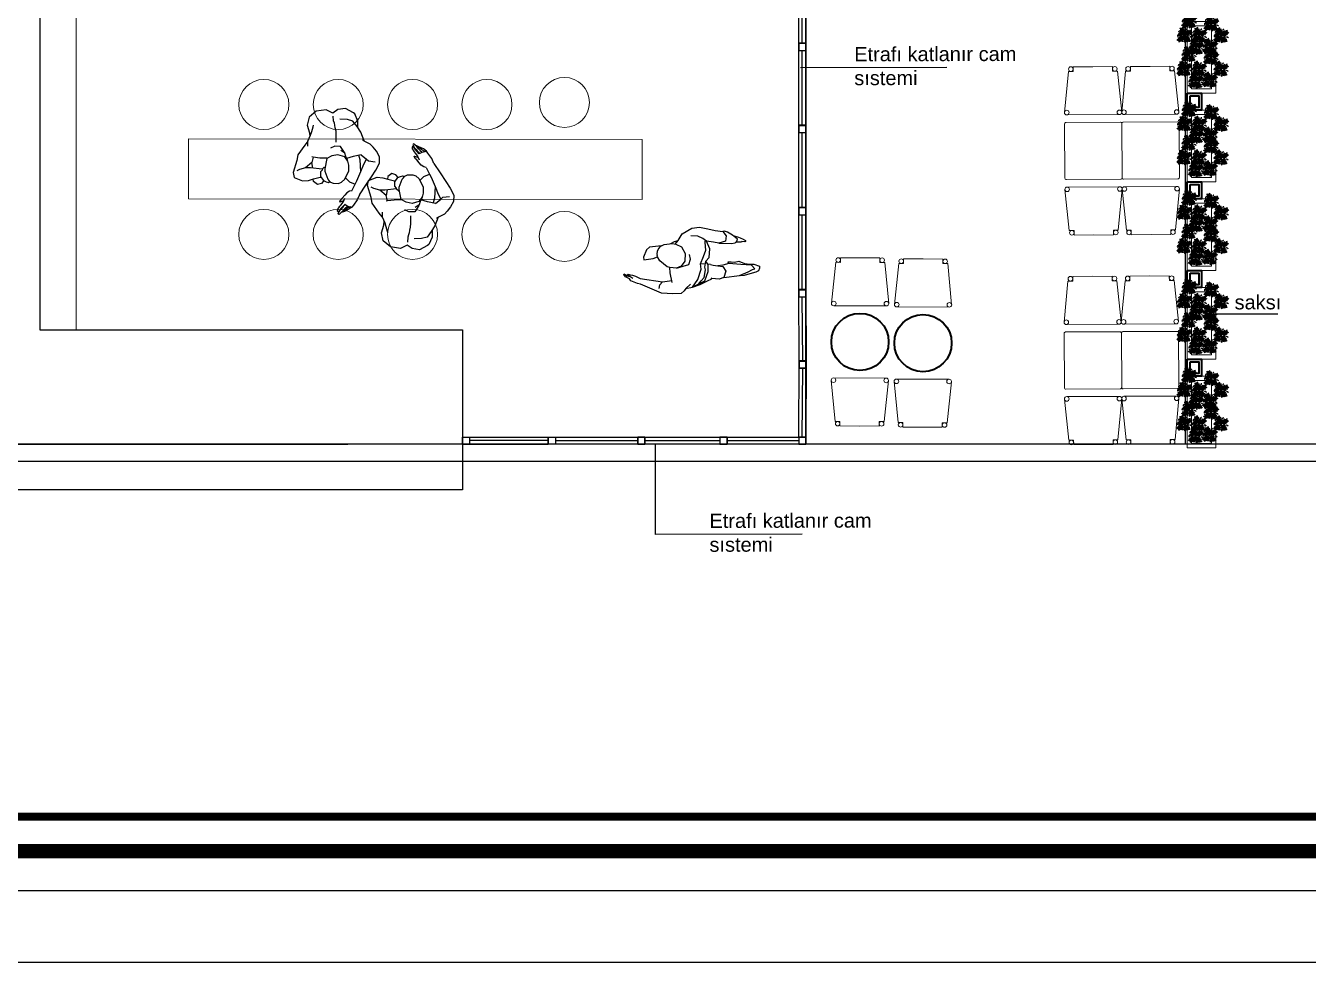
# Model space of a CAD drawing. Header units: millimetres. Extents: x 3465 to 16925, y -924 to 1134.
# Drawn here: x 4921 to 5817, y -924 to -269 of the extents above; entities that cross this region are included whole.
import ezdxf

# ---------------------------------------------------------------- set-up
doc = ezdxf.new("R2010")
doc.units = ezdxf.units.MM
doc.linetypes.add('14.022_PLAN_+51.00$0$DUZ', pattern=[0])
doc.linetypes.add('HIDDEN', pattern=[0.38, 0.25, -0.13])
for name, color, linetype in [('14.022_PLAN_+51.00$0$YPM_DGR_CM', 131, 'Continuous'), ('14.022_PLAN_+51.00$0$YPM_DVK_BAP', 33, 'Continuous'), ('14.022_PLAN_+51.00$0$YPM_DVR_GB 20cm', 56, 'Continuous'), ('14.022_PLAN_+51.00$0$YPM_GRN_1', 103, 'Continuous'), ('14.022_PLAN_+51.00$0$YPM_MRD', 224, 'Continuous'), ('151203_base_aks$0$A-Akslar', 7, 'Continuous'), ('A_LPG_PLAN', 7, 'Continuous'), ('tertip - peyzaj', 96, 'Continuous'), ('wall', 255, 'Continuous')]:
    doc.layers.add(name, color=color, linetype=linetype)
for name, color, linetype, lineweight in [('ARK_AHŞAP', 45, 'Continuous', 15), ('ARK_METAL', 252, 'Continuous', 15), ('Auto-Antet', 7, 'Continuous', 13), ('B_TEFRIS', 45, 'Continuous', 18), ('gp_notlar', 6, 'Continuous', 35)]:
    doc.layers.add(name, color=color, linetype=linetype, lineweight=lineweight)
doc.styles.get("Standard").update_dxf_attribs({"font": 'arial.ttf'})

# ---------------------------------------------------------------- blocks, each defined once
blk = doc.blocks.new('vvfgh')
for p, q in [((220120.36, -32441.26), (220122.61, -32439.55)), ((220122.61, -32439.55), (220128.34, -32439.75)), ((220128.34, -32439.75), (220136.29, -32440.8)), ((220073.82, -32449.9), (220077.82, -32449.03)), ((220080.99, -32449.22), (220074.87, -32451.55)), ((220077.82, -32449.03), (220080.54, -32449.05)), ((220092.05, -32448.58), (220080.99, -32449.22)), ((220090.22, -32453), (220092.05, -32448.58)), ((220092.05, -32448.58), (220095.37, -32447.81)), ((220095.37, -32447.81), (220100.47, -32448.5)), ((220100.86, -32448.19), (220100.06, -32448.87)), ((220103.11, -32447.3), (220100.86, -32448.19)), ((220102.81, -32453.45), (220105.57, -32446.95)), ((220108.88, -32444.83), (220103.11, -32447.3)), ((220105.73, -32449.53), (220104.31, -32454.97)), ((220105.57, -32446.95), (220114.22, -32443.36)), ((220107.86, -32447.38), (220105.73, -32449.53)), ((220110.23, -32448.42), (220107.36, -32455.65)), ((220110.06, -32445.18), (220107.86, -32447.38)), ((220114.22, -32443.36), (220108.88, -32444.83)), ((220114.22, -32443.36), (220110.06, -32445.18)), ((220114.22, -32443.36), (220110.23, -32448.42)), ((220119.26, -32442.69), (220114.22, -32443.36)), ((220115.52, -32445.51), (220119.1, -32442.73)), ((220119.1, -32442.73), (220120.36, -32441.26)), ((220128.38, -32447.7), (220129.32, -32454.47)), ((220134.91, -32448.46), (220128.45, -32449)), ((220137.03, -32446.57), (220134.91, -32448.46)), ((220150.51, -32451.91), (220134.91, -32448.46)), ((220136.29, -32440.8), (220150.41, -32447.96)), ((220137.59, -32444.09), (220137.03, -32446.57)), ((220150.41, -32447.96), (220152.52, -32448.6)), ((220152.52, -32448.6), (220157.06, -32450.66)), ((220066.69, -32454.79), (220066.71, -32453.37)), ((220070.52, -32456.52), (220066.69, -32454.79)), ((220066.71, -32453.37), (220067.53, -32451.69)), ((220067.53, -32451.69), (220069.36, -32450.87)), ((220069.36, -32450.87), (220073.82, -32449.9)), ((220071.67, -32452.83), (220070.1, -32453.21)), ((220070.1, -32453.21), (220072.2, -32456.06)), ((220073.06, -32456.8), (220070.52, -32456.52)), ((220074.87, -32451.55), (220071.67, -32452.83)), ((220072.2, -32456.06), (220079.51, -32456.94)), ((220076.92, -32457.56), (220073.06, -32456.8)), ((220080.87, -32459.3), (220076.92, -32457.56)), ((220079.51, -32456.94), (220087.93, -32458.22)), ((220087.93, -32458.22), (220092.11, -32457.37)), ((220088.2, -32458.26), (220088.14, -32459.46)), ((220092.16, -32456.3), (220090.22, -32453)), ((220092.11, -32457.37), (220095.65, -32457.07)), ((220095.65, -32457.07), (220092.16, -32456.3)), ((220098.89, -32457.69), (220095.65, -32457.07)), ((220100.71, -32458.33), (220098.89, -32457.69)), ((220100.71, -32458.33), (220102.48, -32458.78)), ((220102.48, -32458.78), (220102.81, -32453.45)), ((220104.78, -32456.87), (220103.77, -32460.82)), ((220104.31, -32454.97), (220104.78, -32456.87)), ((220107.36, -32455.65), (220107.68, -32459.36)), ((220119.87, -32458.48), (220115.73, -32459.38)), ((220118.49, -32461.97), (220121.23, -32458.47)), ((220124.67, -32457.52), (220119.87, -32458.48)), ((220121.23, -32458.47), (220124.67, -32457.52)), ((220124.67, -32457.52), (220129.18, -32458.15)), ((220129.32, -32454.47), (220129.18, -32458.15)), ((220129.18, -32458.15), (220131.02, -32458.69)), ((220129.18, -32458.15), (220131.02, -32458.69)), ((220151.7, -32452.66), (220150.51, -32451.91)), ((220153.54, -32453.7), (220151.7, -32452.66)), ((220155.49, -32454.55), (220153.54, -32453.7)), ((220157.11, -32454.98), (220155.49, -32454.55)), ((220155.5, -32452.24), (220158.13, -32454.2)), ((220157.06, -32450.66), (220157.88, -32452.08)), ((220158.66, -32455.53), (220157.11, -32454.98)), ((220159.6, -32454.52), (220157.57, -32453.92)), ((220157.88, -32452.08), (220160.62, -32453.72)), ((220158.13, -32454.2), (220159.56, -32454.94)), ((220159.56, -32454.94), (220158.66, -32455.53)), ((220161.32, -32455.89), (220159.6, -32454.52)), ((220160.62, -32453.72), (220161.66, -32455.51)), ((220161.66, -32455.51), (220161.32, -32455.89)), ((220083.81, -32458.94), (220080.87, -32459.3)), ((220086.2, -32459.25), (220083.81, -32458.94)), ((220088.14, -32459.46), (220086.2, -32459.25)), ((220101.27, -32463.3), (220100.49, -32469.43)), ((220103.77, -32460.82), (220101.27, -32463.3)), ((220102.48, -32458.78), (220103.77, -32460.82)), ((220105.29, -32464.28), (220103.32, -32468.67)), ((220107.68, -32459.36), (220104.96, -32459.34)), ((220107.68, -32459.36), (220105.29, -32464.28)), ((220115.73, -32459.38), (220114.32, -32463.12)), ((220114.32, -32463.12), (220114.86, -32466.27)), ((220117.72, -32467.28), (220118.49, -32461.97)), ((220120.07, -32472.08), (220117.72, -32467.28)), ((220131.02, -32458.69), (220135.96, -32463.29)), ((220135.96, -32463.29), (220137.31, -32466.16)), ((220140.44, -32465.16), (220137.31, -32466.16)), ((220137.31, -32466.16), (220137.42, -32467.17)), ((220137.55, -32468.37), (220137.42, -32467.17)), ((220146.91, -32464.86), (220140.44, -32465.16)), ((220144.59, -32471.68), (220147, -32466.71)), ((220147, -32466.71), (220146.91, -32464.86)), ((220075.09, -32472.77), (220075.75, -32472.56)), ((220075.16, -32473.53), (220075.09, -32472.77)), ((220076.83, -32474.4), (220075.16, -32473.53)), ((220075.75, -32472.56), (220077.7, -32472.86)), ((220078.81, -32475.66), (220076.83, -32474.4)), ((220077.7, -32472.86), (220078.02, -32472.36)), ((220078.02, -32472.36), (220081.44, -32472.68)), ((220079.94, -32476.22), (220078.81, -32475.66)), ((220082.85, -32477.35), (220079.94, -32476.22)), ((220081.27, -32473.4), (220080.63, -32474.65)), ((220080.63, -32474.65), (220083.92, -32477.81)), ((220082.36, -32472.22), (220081.27, -32473.4)), ((220081.44, -32472.68), (220082.36, -32472.22)), ((220085.17, -32471.99), (220082.36, -32472.22)), ((220093.78, -32472.91), (220085.17, -32471.99)), ((220088.48, -32477.69), (220089.14, -32473.93)), ((220089.14, -32473.93), (220093.78, -32472.91)), ((220093.78, -32472.91), (220097.56, -32473.7)), ((220097.56, -32473.7), (220102.46, -32474.85)), ((220100.49, -32469.43), (220102.46, -32474.85)), ((220102.46, -32474.85), (220104.71, -32476.95)), ((220103.32, -32473.9), (220103.22, -32475.17)), ((220103.32, -32468.67), (220103.32, -32473.9)), ((220123.98, -32474.08), (220120.07, -32472.08)), ((220124.45, -32474.23), (220122.01, -32476.65)), ((220124.61, -32476.1), (220122.01, -32476.65)), ((220126.49, -32474.86), (220123.98, -32474.08)), ((220127.33, -32474.8), (220124.61, -32476.1)), ((220132.16, -32474.48), (220126.49, -32474.86)), ((220133.92, -32473.72), (220132.16, -32474.48)), ((220133.92, -32473.72), (220142.32, -32473.35)), ((220133.94, -32473.73), (220134.82, -32473.35)), ((220134.82, -32473.35), (220136.3, -32471.94)), ((220136.3, -32471.94), (220137.35, -32470.02)), ((220137.35, -32470.02), (220137.55, -32468.37)), ((220142.32, -32473.35), (220144.59, -32471.68)), ((220083.92, -32477.81), (220087.3, -32480.19)), ((220087.3, -32480.19), (220089.4, -32480.89)), ((220090.42, -32480.79), (220088.48, -32477.69)), ((220089.4, -32480.89), (220090.42, -32480.79)), ((220095.71, -32481.96), (220090.42, -32480.79)), ((220100.86, -32483.47), (220095.71, -32481.96)), ((220106.49, -32484.97), (220100.86, -32483.47)), ((220104.71, -32476.95), (220108.11, -32478.62)), ((220111.99, -32484.59), (220106.49, -32484.97)), ((220108.11, -32478.62), (220113.06, -32479.38)), ((220119.02, -32481), (220111.99, -32484.59)), ((220122.01, -32476.65), (220119.02, -32481))]:
    blk.add_line(p, q)
blk = doc.blocks.new('dada')
for p, q in [((219967.82, -31810.1), (219965.63, -31815.29)), ((219973.43, -31806.86), (219967.82, -31810.1)), ((219980.49, -31806.97), (219973.43, -31806.86)), ((219984.71, -31810.01), (219980.49, -31806.97)), ((219984.28, -31815.56), (219984.55, -31812.14)), ((219988.56, -31808.22), (219984.71, -31810.01)), ((219993.91, -31808.37), (219988.56, -31808.22)), ((219998.88, -31812.26), (219993.91, -31808.37)), ((219999.67, -31813.16), (219998.88, -31812.26)), ((219965.63, -31815.29), (219966.32, -31821.02)), ((219966.32, -31821.02), (219966.1, -31823.52)), ((219966.74, -31822.57), (219967.93, -31820.3)), ((219967.93, -31820.3), (219969.4, -31817.13)), ((219969.4, -31817.13), (219969.8, -31816.05)), ((219984.57, -31817.26), (219984.28, -31815.56)), ((219984.6, -31818.7), (219984.57, -31817.26)), ((219984.6, -31820.52), (219984.6, -31818.7)), ((219984.72, -31822.78), (219984.6, -31820.52)), ((219993.96, -31816.3), (219988.77, -31815.1)), ((219997.59, -31817.95), (219993.96, -31816.3)), ((219999.73, -31822.23), (219997.59, -31817.95)), ((220000.91, -31818.54), (219999.67, -31813.16)), ((220000.18, -31823.15), (220000.91, -31818.54)), ((219961.55, -31828.75), (219955.53, -31834.58)), ((219964.1, -31826.49), (219961.55, -31828.75)), ((219963.56, -31829.8), (219964.1, -31826.49)), ((219964.1, -31826.49), (219966.74, -31822.57)), ((219983.43, -31830.57), (219984.36, -31825.28)), ((219984.36, -31825.28), (219984.72, -31822.78)), ((220001.59, -31826.62), (219999.73, -31822.23)), ((220002.81, -31832.98), (220001.59, -31826.62)), ((219954.16, -31838.39), (219950.29, -31846.24)), ((219955.53, -31834.58), (219954.16, -31838.39)), ((219965.95, -31838.14), (219964.26, -31841.56)), ((219965.95, -31838.14), (219964.98, -31837.71)), ((219970.28, -31839.47), (219965.95, -31838.14)), ((219975.28, -31840.42), (219970.28, -31839.47)), ((219978.82, -31839.44), (219975.15, -31840.74)), ((219983.21, -31839.4), (219978.82, -31839.44)), ((219981.99, -31833.12), (219978.94, -31834.02)), ((219985.92, -31833.89), (219981.99, -31833.12)), ((219987.64, -31841.51), (219983.21, -31839.4)), ((219988.07, -31839.19), (219985.66, -31836.85)), ((219988.02, -31838.63), (219985.92, -31833.89)), ((219988.07, -31839.19), (219988.02, -31838.63)), ((219988.47, -31841.63), (219988.07, -31839.19)), ((220002.93, -31833.11), (220001.86, -31831.93)), ((220006.66, -31835.82), (220002.93, -31833.11)), ((220008.27, -31838.35), (220006.66, -31835.82)), ((220010.11, -31841.56), (220008.27, -31838.35)), ((219950.29, -31846.24), (219950.45, -31849.81)), ((219954.91, -31845.07), (219953.11, -31845.59)), ((219959.4, -31844.48), (219954.91, -31845.07)), ((219964.26, -31841.56), (219959.4, -31844.48)), ((219962.84, -31845.25), (219959.4, -31844.48)), ((219970.62, -31847.5), (219962.84, -31845.25)), ((219964.25, -31845.64), (219964.26, -31841.56)), ((219970.59, -31848.03), (219969.08, -31849.16)), ((219970.97, -31847.21), (219970.59, -31848.03)), ((219972.17, -31846.32), (219970.97, -31847.21)), ((219972.17, -31846.32), (219972.92, -31846.53)), ((219972.56, -31847.46), (219972.17, -31849.01)), ((219975.15, -31840.74), (219972.56, -31847.46)), ((219989.39, -31844.89), (219987.64, -31841.51)), ((219989.1, -31844.08), (219988.47, -31841.63)), ((219993.46, -31842.32), (219988.64, -31842.96)), ((219988.91, -31851.81), (219989.4, -31847.79)), ((219989.4, -31845.86), (219989.1, -31844.08)), ((219989.4, -31847.79), (219989.39, -31844.89)), ((219999.27, -31842.1), (219993.46, -31842.32)), ((219997.01, -31853.72), (219997.93, -31845.57)), ((219997.93, -31845.57), (219997.61, -31842.23)), ((219999.27, -31842.1), (220002.34, -31845.71)), ((219999.97, -31848.98), (220002.34, -31845.71)), ((220002.34, -31845.71), (220003.54, -31847.27)), ((220003.54, -31847.27), (220008.04, -31848.65)), ((220011.49, -31845.77), (220010.11, -31841.56)), ((220010.84, -31850.1), (220011.49, -31845.77)), ((219950.45, -31849.81), (219955.8, -31853.26)), ((219955.8, -31853.26), (219959.9, -31853.53)), ((219959.9, -31853.53), (219963.48, -31853.17)), ((219963.15, -31854.85), (219963.36, -31853.18)), ((219965.64, -31857.49), (219963.15, -31854.85)), ((219963.48, -31853.17), (219967.29, -31852.84)), ((219968.51, -31857.12), (219965.64, -31857.49)), ((219967.29, -31852.84), (219968.82, -31852.87)), ((219970.32, -31855.52), (219968.51, -31857.12)), ((219969.08, -31849.16), (219968.58, -31852.23)), ((219968.58, -31852.23), (219970.19, -31855.43)), ((219968.58, -31852.23), (219968.58, -31852.23)), ((219970.19, -31855.43), (219971.96, -31856.56)), ((219971.96, -31856.56), (219973.39, -31857.25)), ((219972.17, -31849.01), (219973.41, -31854.95)), ((219973.39, -31857.25), (219974.3, -31857.1)), ((219973.41, -31854.95), (219974.93, -31857.36)), ((219974.3, -31857.1), (219974, -31855.88)), ((219974.93, -31857.36), (219976.56, -31858.48)), ((219982.44, -31858.76), (219985.09, -31857.09)), ((219985.09, -31857.09), (219988.91, -31851.81)), ((219985.8, -31856.21), (219987.9, -31859.37)), ((219993.17, -31859.66), (219997.01, -31853.72)), ((219997.01, -31853.72), (219999.97, -31848.98)), ((220003.67, -31858.47), (220007.38, -31854.47)), ((220007.38, -31854.47), (220010.84, -31850.1)), ((220010.84, -31850.1), (220010.84, -31850.1)), ((219976.56, -31858.48), (219980.28, -31859.2)), ((219980.28, -31859.2), (219982.44, -31858.76)), ((219984.86, -31866.77), (219983.16, -31868.07)), ((219986.8, -31865.87), (219984.86, -31866.77)), ((219988.57, -31865.91), (219986.8, -31865.87)), ((219987.9, -31859.37), (219991.64, -31861.58)), ((219988.57, -31865.91), (219991.64, -31861.58)), ((219991.64, -31861.58), (219993.17, -31859.66)), ((219993.34, -31869.51), (219998.72, -31863.72)), ((219998.72, -31863.72), (220003.67, -31858.47)), ((219977.52, -31876.06), (219978.45, -31875.03)), ((219978.45, -31875.03), (219979.15, -31874.38)), ((219980.13, -31875.83), (219978.67, -31877.01)), ((219980.08, -31870.45), (219978.82, -31871.79)), ((219978.82, -31871.79), (219978.86, -31872.05)), ((219978.86, -31872.05), (219979.15, -31872.17)), ((219979.15, -31872.17), (219981.22, -31871.84)), ((219979.15, -31874.38), (219980.27, -31873.42)), ((219981.05, -31869.82), (219980.08, -31870.45)), ((219982.07, -31874.36), (219980.13, -31875.83)), ((219980.26, -31876.22), (219981.28, -31875.32)), ((219980.27, -31873.42), (219981.5, -31872.16)), ((219983.16, -31868.07), (219981.05, -31869.82)), ((219981.22, -31871.84), (219982.18, -31871.28)), ((219981.28, -31875.32), (219982.23, -31874.56)), ((219981.5, -31872.16), (219982.18, -31871.28)), ((219982.23, -31874.56), (219982.07, -31874.36)), ((219982.18, -31871.28), (219982.73, -31870.18)), ((219982.23, -31874.56), (219983.86, -31875.88)), ((219991.22, -31872.75), (219987.88, -31875.86)), ((219993.34, -31869.51), (219991.22, -31872.75)), ((219976.27, -31878.1), (219976.66, -31876.87)), ((219976.41, -31878.38), (219976.27, -31878.1)), ((219976.79, -31878.46), (219976.41, -31878.38)), ((219976.48, -31879.78), (219978.12, -31877.92)), ((219976.62, -31880.37), (219976.48, -31879.78)), ((219976.88, -31880.62), (219976.62, -31880.37)), ((219976.66, -31876.87), (219977.52, -31876.06)), ((219977.86, -31877.77), (219976.79, -31878.46)), ((219979.16, -31879.29), (219976.88, -31880.62)), ((219978.67, -31877.01), (219977.86, -31877.77)), ((219978.12, -31877.92), (219979.05, -31877.16)), ((219979.05, -31877.16), (219980.26, -31876.22)), ((219981.04, -31877.69), (219979.16, -31879.29)), ((219981.25, -31878.56), (219979.16, -31879.29)), ((219979.44, -31879.52), (219979.16, -31879.29)), ((219981.03, -31879.23), (219979.44, -31879.52)), ((219984.29, -31878.28), (219981.03, -31879.23)), ((219982.21, -31876.84), (219981.04, -31877.69)), ((219983.47, -31877.43), (219981.25, -31878.56)), ((219982.21, -31876.84), (219983.86, -31875.88)), ((219985.17, -31876.82), (219983.47, -31877.43)), ((219983.86, -31875.88), (219986.68, -31877.05)), ((219986.68, -31877.05), (219984.29, -31878.28)), ((219985.98, -31876.82), (219985.17, -31876.82)), ((219987.88, -31875.86), (219986.68, -31877.05))]:
    blk.add_line(p, q)
blk = doc.blocks.new('P_SHRUB_PLAN1')
at = {"color": 0}
for p in [(-0.451367, 0.072169), (-0.001113, 0.449977), (0.449141, 0.072169), (0.078279, -0.457477)]:
    blk.add_line(p, (-0.001113, -0.007223), dxfattribs=at)
for centre, radius, start, end in [((-0.363197, -0.029747), 0.105526, 116.289965, 179.624331), ((-0.256378, -0.135484), 0.237522, 124.076277, 153.379343), ((-0.333657, 0.137783), 0.105526, 160.375671, 223.710032), ((-0.197115, 0.20061), 0.237522, 186.620658, 215.923727), ((-0.30177, -0.040578), 0.105526, 116.289965, 179.624331), ((-0.194951, -0.146315), 0.237522, 124.076277, 153.379343), ((-0.27223, 0.126952), 0.105526, 160.375671, 223.710032), ((-0.135689, 0.189778), 0.237522, 186.620658, 215.923727), ((-0.217928, -0.103224), 0.146156, 105.248915, 175.393726), ((-0.141491, -0.194891), 0.245011, 111.371192, 155.03658), ((-0.172018, 0.157145), 0.146156, 164.606273, 234.751089), ((-0.068838, 0.21714), 0.245011, 184.963421, 228.628794), ((-0.136026, -0.117666), 0.146156, 105.248914, 175.393726), ((-0.059588, -0.209333), 0.245011, 111.371193, 155.036578), ((-0.193084, 0.281484), 0.052596, 139.742007, 258.747542), ((-0.090116, 0.142703), 0.146156, 164.606273, 234.751089), ((-0.121859, 0.323097), 0.11437, 184.618037, 228.21065), ((0.013064, 0.202698), 0.245011, 184.963421, 228.628793), ((-0.067742, -0.138818), 0.142476, 83.425939, 183.634578), ((-0.003596, -0.210194), 0.215548, 101.666457, 163.187794), ((-0.142279, 0.035543), 0.142476, 3.425938, 103.634574), ((-0.201432, -0.040023), 0.215548, 21.666462, 83.187793), ((-0.018716, 0.139225), 0.142476, 156.365422, 256.574061), ((0.065974, 0.184358), 0.215548, 176.812207, 238.33355), ((-0.133306, 0.189628), 0.146156, 25.248907, 95.393712), ((-0.210307, 0.098434), 0.245011, 31.371195, 75.036567), ((-0.133306, 0.106463), 0.146156, 25.248907, 95.393712), ((-0.210307, 0.015268), 0.245011, 31.371196, 75.036566), ((-0.089129, -0.024361), 0.051462, 114.225754, 255.127894), ((-0.048205, -0.012618), 0.071323, 150.439781, 228.669432), ((-0.08617, 0.345449), 0.105526, 36.289967, 99.624326), ((-0.171752, 0.221892), 0.237522, 44.076284, 73.379359), ((-0.08617, 0.283075), 0.105526, 36.289967, 99.624326), ((-0.171752, 0.159517), 0.237522, 44.076282, 73.379358), ((0.140053, 0.035543), 0.142476, 76.36542, 176.574065), ((0.083944, 0.345449), 0.105526, 80.375674, 143.710034), ((0.169526, 0.221892), 0.237522, 106.620646, 135.923715), ((0.083944, 0.283075), 0.105526, 80.375674, 143.710034), ((0.169526, 0.159517), 0.237522, 106.620647, 135.923717), ((0.13108, 0.189628), 0.146156, 84.606282, 154.751105), ((0.13108, 0.106463), 0.146156, 84.606282, 154.751105), ((0.199206, -0.040023), 0.215548, 96.812207, 158.333538), ((0.208081, 0.098434), 0.245011, 104.963429, 148.628796), ((0.208081, 0.015268), 0.245011, 104.96343, 148.628796), ((-0.0682, 0.184358), 0.215548, 301.666479, 3.187789), ((0.00137, -0.210194), 0.215548, 16.81221, 78.33354), ((0.065516, -0.138818), 0.142476, 356.365422, 96.57406), ((0.016489, 0.139225), 0.142476, 283.42594, 23.634579), ((-0.01529, 0.202698), 0.245011, 311.371195, 355.036565), ((0.057362, -0.209333), 0.245011, 24.963434, 68.628805), ((0.08789, 0.142703), 0.146156, 305.248914, 15.393715), ((0.1338, -0.117666), 0.146156, 4.606286, 74.751092), ((0.301709, 0.190722), 0.105526, 80.375678, 143.710037), ((0.387291, 0.067164), 0.237522, 106.620647, 135.923716), ((0.066612, 0.21714), 0.245011, 311.371194, 355.036565), ((0.139264, -0.194891), 0.245011, 24.963435, 68.628805), ((0.169792, 0.157145), 0.146156, 305.248912, 15.393715), ((0.215702, -0.103224), 0.146156, 4.606286, 74.751091), ((0.133462, 0.189778), 0.237522, 324.076301, 353.379371), ((0.192725, -0.146315), 0.237522, 26.620644, 55.923717), ((0.270004, 0.126952), 0.105526, 316.289968, 19.624329), ((0.299544, -0.040578), 0.105526, 0.375673, 63.710035), ((0.194889, 0.20061), 0.237522, 324.076301, 353.379371), ((0.331431, 0.137783), 0.105526, 316.289968, 19.624329), ((-0.313427, -0.136853), 0.052596, 139.742002, 258.747542), ((-0.242203, -0.09524), 0.11437, 184.618034, 228.210652), ((-0.204545, -0.154045), 0.052596, 139.742013, 258.747542), ((-0.13332, -0.112432), 0.11437, 184.618034, 228.210652), ((0.21135, -0.453117), 0.493926, 115.477216, 156.658502), ((-0.165763, -0.220475), 0.052127, 167.057738, 302.853249), ((-0.165763, -0.294973), 0.052127, 167.057722, 302.853249), ((-0.134783, -0.067401), 0.07947, 144.986544, 244.403375), ((-0.135765, -0.191093), 0.073192, 185.184482, 268.653962), ((-0.135765, -0.265591), 0.073192, 185.184493, 268.653962), ((0.026737, 0.008335), 0.228603, 187.575873, 215.894164), ((-0.105353, -0.171336), 0.070016, 138.874425, 278.976266), ((-0.044516, -0.137717), 0.114256, 173.753633, 244.097057), ((-0.204085, -0.009706), 0.215548, 286.81224, 348.333528), ((-0.132709, -0.073852), 0.142476, 266.36541, 6.574061), ((0.00897, -0.110067), 0.118428, 161.447682, 239.367231), ((-0.203223, -0.065698), 0.245011, 294.963439, 338.628814), ((-0.111556, -0.142136), 0.146156, 274.60628, 344.751092), ((0.289195, -0.029824), 0.386217, 185.400745, 208.139032), ((-0.188782, -0.1476), 0.245011, 294.96344, 338.628812), ((-0.097115, -0.224038), 0.146156, 274.60628, 344.751097), ((-0.140206, -0.20106), 0.237522, 296.620636, 325.923704), ((-0.034469, -0.30788), 0.105526, 270.375661, 333.710016), ((-0.129375, -0.262487), 0.237522, 296.620637, 325.923705), ((-0.023637, -0.369306), 0.105526, 270.375661, 333.710016), ((0.145335, -0.024825), 0.142476, 193.42593, 293.634586), ((0.190467, 0.059864), 0.215548, 211.666456, 273.187785), ((0.208808, 0.006954), 0.245011, 221.371199, 265.036558), ((0.148813, -0.096226), 0.146156, 215.248903, 285.393714), ((0.22325, -0.074948), 0.245011, 221.371198, 265.036558), ((0.163254, -0.178128), 0.146156, 215.248903, 285.393714), ((0.195888, -0.141798), 0.237522, 234.076264, 263.37936), ((0.133062, -0.27834), 0.105526, 226.289964, 289.624336), ((0.206719, -0.203225), 0.237522, 234.076265, 263.37936), ((0.143893, -0.339766), 0.105526, 226.289963, 289.624336), ((0.27683, -0.255539), 0.052596, 101.252458, 220.258004), ((0.348054, -0.297152), 0.11437, 131.789348, 175.381978), ((0.395831, 0.071846), 0.237522, 234.076263, 263.37936), ((0.333004, -0.064695), 0.105526, 226.28996, 289.624336)]:
    blk.add_arc(centre, radius, start, end, dxfattribs=at)
blk = doc.blocks.new('BİTKİ2')
at = {"xscale": 24.57000000000016, "yscale": 24.57000000000016, "zscale": 24.57000000000016}
for p in [(-8.9, 18.5), (12.2, 22), (-28.2, -6.1), (-3.6, -4.4), (17.5, 0.9), (-14.2, -22), (8.7, -16.7)]:
    blk.add_blockref('P_SHRUB_PLAN1', p, dxfattribs=at)

msp = doc.modelspace()

# ---------------------------------------------------------------- linework, layer by layer
for p, q in [((5564.677, -297.902), (5462.314, -298.156)), ((5795.982, -470.415), (5744.8, -470.543)), ((5226.13, -481.382), (5226.13, -573.382)), ((5361.117, -624.437), (5361.117, -561.382)), ((5463.48, -624.183), (5361.117, -624.437))]:
    msp.add_line(p, q)
for points in [[(3465.083, 1133.598), (6512.469, 1133.598), (6512.469, -923.695), (3465.083, -923.695)], [(3515.083, 1083.598), (6462.469, 1083.598), (6462.469, -873.695), (3515.083, -873.695)]]:
    msp.add_lwpolyline(points, close=True)
at = {"layer": '14.022_PLAN_+51.00$0$YPM_DGR_CM'}
for p, q in [((5463.63, -281.176), (5463.63, -228.676)), ((5463.63, -338.529), (5463.63, -286.029)), ((5463.63, -396.029), (5463.63, -343.529)), ((5463.63, -453.382), (5463.63, -400.882)), ((5463.924, -503.227), (5463.63, -458.382)), ((5463.63, -556.529), (5463.924, -508.227)), ((5466.13, -561.382), (5226.13, -561.382)), ((5226.13, -561.382), (5286.13, -561.382)), ((5286.13, -558.882), (5231.13, -558.882)), ((5286.13, -561.382), (5286.13, -556.382)), ((5291.13, -558.882), (5348.63, -558.882)), ((5353.63, -561.382), (5353.63, -556.382)), ((5353.63, -558.882), (5406.13, -558.882)), ((5411.13, -558.882), (5461.13, -558.882))]:
    msp.add_line(p, q, dxfattribs=at)
for points in [[(5461.13, -281.176), (5461.13, -223.676), (5466.13, -223.676), (5466.13, -281.176)], [(5461.13, -281.029), (5461.13, -286.029), (5466.13, -286.029), (5466.13, -281.029)], [(5461.13, -338.529), (5461.13, -281.029), (5466.13, -281.029), (5466.13, -338.529)], [(5461.13, -281.029), (5461.13, -286.029), (5466.13, -286.029), (5466.13, -281.029)], [(5461.13, -338.382), (5461.13, -343.382), (5466.13, -343.382), (5466.13, -338.382)], [(5461.13, -396.029), (5461.13, -338.529), (5466.13, -338.529), (5466.13, -396.029)], [(5461.13, -338.529), (5461.13, -343.529), (5466.13, -343.529), (5466.13, -338.529)], [(5461.13, -395.882), (5461.13, -400.882), (5466.13, -400.882), (5466.13, -395.882)], [(5461.13, -453.382), (5461.13, -395.882), (5466.13, -395.882), (5466.13, -453.382)], [(5461.13, -395.882), (5461.13, -400.882), (5466.13, -400.882), (5466.13, -395.882)], [(5461.13, -453.234), (5461.13, -458.234), (5466.13, -458.234), (5466.13, -453.234)], [(5461.424, -503.227), (5461.13, -453.382), (5466.13, -453.382), (5466.424, -503.227)], [(5461.13, -453.382), (5461.13, -458.382), (5466.13, -458.382), (5466.13, -453.382)], [(5461.13, -556.529), (5461.424, -503.227), (5466.424, -503.227), (5466.13, -556.529)], [(5461.424, -503.08), (5461.424, -508.08), (5466.424, -508.08), (5466.424, -503.08)], [(5461.424, -503.227), (5461.424, -508.227), (5466.424, -508.227), (5466.424, -503.227)], [(5226.13, -556.382), (5286.13, -556.382), (5286.13, -561.382), (5226.13, -561.382)], [(5226.13, -556.382), (5231.13, -556.382), (5231.13, -561.382), (5226.13, -561.382)], [(5286.13, -556.382), (5353.63, -556.382), (5353.63, -561.382), (5286.13, -561.382)], [(5286.13, -556.382), (5291.13, -556.382), (5291.13, -561.382), (5286.13, -561.382)], [(5353.63, -556.382), (5348.63, -556.382), (5348.63, -561.382), (5353.63, -561.382)], [(5348.63, -556.382), (5411.13, -556.382), (5411.13, -561.382), (5348.63, -561.382)], [(5411.13, -556.382), (5406.13, -556.382), (5406.13, -561.382), (5411.13, -561.382)], [(5411.13, -556.382), (5466.13, -556.382), (5466.13, -561.382), (5411.13, -561.382)], [(5461.13, -556.382), (5461.13, -561.382), (5466.13, -561.382), (5466.13, -556.382)], [(5466.13, -556.382), (5461.13, -556.382), (5461.13, -561.382), (5466.13, -561.382)]]:
    msp.add_lwpolyline(points, close=True, dxfattribs=at)
at = {"layer": '14.022_PLAN_+51.00$0$YPM_DVK_BAP', "linetype": '14.022_PLAN_+51.00$0$DUZ'}
msp.add_lwpolyline([(5226.13, -561.382), (5226.13, -593.382), (4811.13, -593.382), (4811.13, -561.382)], dxfattribs=at)
at = {"layer": '14.022_PLAN_+51.00$0$YPM_DVR_GB 20cm'}
for points in [[(4910.818, -209.285), (4910.818, -541.382), (4811.13, -541.382), (4811.13, -561.382), (5146.13, -561.382)], [(4930.818, -252.356), (4930.818, -481.382), (5226.13, -481.382)]]:
    msp.add_lwpolyline(points, dxfattribs=at)
at = {"layer": '14.022_PLAN_+51.00$0$YPM_GRN_1', "linetype": 'HIDDEN', "ltscale": 100}
msp.add_lwpolyline([(5226.13, 382.537), (5466.13, 279.68), (5466.13, -561.382), (5226.13, -561.382)], dxfattribs=at)
at = {"layer": '14.022_PLAN_+51.00$0$YPM_MRD'}
msp.add_lwpolyline([(5466.13, 293.824), (5731.129, 293.824), (5731.129, -561.382), (5466.13, -561.382)], close=True, dxfattribs=at)
at = {"layer": '151203_base_aks$0$A-Akslar', "color": 20}
for points in [[(6202.8, -561.382), (3727.58, -561.382)], [(6202.8, -573.382), (3727.58, -573.382)]]:
    msp.add_lwpolyline(points, dxfattribs=at)
at = {"layer": 'ARK_AHŞAP'}
for points in [[(4930.818, -252.356), (4956.104, -252.356), (4956.104, -481.382), (4930.818, -481.382)], [(5034.746, -347.738), (5351.743, -348.238), (5351.721, -390.238), (5034.724, -389.738)]]:
    msp.add_lwpolyline(points, close=True, dxfattribs=at)
for centre in [(5651.319, -299.089), (5682.036, -298.913), (5691.319, -298.86), (5722.036, -298.685), (5648.452, -329.506), (5685.251, -329.295), (5688.451, -329.277), (5725.251, -329.067), (5648.759, -383.133), (5685.558, -382.922), (5688.758, -382.904), (5725.557, -382.694), (5651.974, -413.515), (5682.691, -413.339), (5691.973, -413.286), (5722.69, -413.11), (5488.774, -432.603), (5519.491, -432.719), (5532.786, -433.403), (5563.503, -433.519), (5651.025, -445.672), (5681.742, -445.497), (5691.025, -445.444), (5721.742, -445.268), (5485.618, -462.992), (5522.418, -463.13), (5529.631, -463.791), (5566.43, -463.93), (5648.158, -476.089), (5684.957, -475.879), (5688.157, -475.861), (5724.957, -475.65), (5485.417, -516.619), (5522.216, -516.758), (5529.429, -517.419), (5566.228, -517.557), (5648.465, -529.716), (5685.264, -529.506), (5688.464, -529.487), (5725.263, -529.277), (5488.343, -547.03), (5519.061, -547.146), (5532.355, -547.83), (5563.073, -547.946), (5651.68, -560.098), (5682.397, -559.923), (5691.679, -559.87), (5722.396, -559.694)]:
    msp.add_circle(centre, 1.6, dxfattribs=at)
at = {"layer": 'ARK_METAL'}
for p, q in [((5649.566, -300.699), (5646.859, -329.355)), ((5652.928, -300.68), (5649.566, -300.699)), ((5680.427, -297.323), (5652.91, -297.48)), ((5666.669, -297.401), (5652.91, -297.48)), ((5652.91, -297.48), (5652.928, -300.68)), ((5680.427, -297.323), (5680.445, -300.522)), ((5680.445, -300.522), (5683.807, -300.503)), ((5683.807, -300.503), (5686.842, -329.127)), ((5689.566, -300.47), (5686.858, -329.127)), ((5692.928, -300.451), (5689.566, -300.47)), ((5720.426, -297.094), (5692.91, -297.251)), ((5706.668, -297.172), (5692.91, -297.251)), ((5692.91, -297.251), (5692.928, -300.451)), ((5720.426, -297.094), (5720.445, -300.294)), ((5720.445, -300.294), (5723.807, -300.274)), ((5723.807, -300.274), (5726.842, -328.898)), ((5648.461, -331.106), (5685.261, -330.895)), ((5688.46, -330.877), (5725.26, -330.667)), ((5650.203, -411.925), (5647.168, -383.302)), ((5648.75, -381.533), (5685.549, -381.322)), ((5684.444, -411.729), (5687.151, -383.073)), ((5690.202, -411.696), (5687.167, -383.073)), ((5688.749, -381.304), (5725.548, -381.094)), ((5724.443, -411.5), (5727.15, -382.844)), ((5653.565, -411.906), (5650.203, -411.925)), ((5653.583, -415.106), (5653.565, -411.906)), ((5681.082, -411.748), (5684.444, -411.729)), ((5681.1, -414.948), (5681.082, -411.748)), ((5693.564, -411.677), (5690.202, -411.696)), ((5693.582, -414.877), (5693.564, -411.677)), ((5721.081, -411.52), (5724.443, -411.5)), ((5721.099, -414.72), (5721.081, -411.52)), ((5681.1, -414.948), (5653.583, -415.106)), ((5667.341, -415.027), (5653.583, -415.106)), ((5721.099, -414.72), (5693.582, -414.877)), ((5707.341, -414.798), (5693.582, -414.877)), ((5487.006, -434.197), (5484.027, -462.826)), ((5490.368, -434.209), (5487.006, -434.197)), ((5490.38, -431.009), (5490.368, -434.209)), ((5504.139, -431.061), (5490.38, -431.009)), ((5517.897, -431.113), (5490.38, -431.009)), ((5517.897, -431.113), (5517.885, -434.313)), ((5517.885, -434.313), (5521.247, -434.326)), ((5521.247, -434.326), (5524.011, -462.977)), ((5531.018, -434.996), (5528.039, -463.626)), ((5534.38, -435.009), (5531.018, -434.996)), ((5534.392, -431.809), (5534.38, -435.009)), ((5548.151, -431.861), (5534.392, -431.809)), ((5561.91, -431.913), (5534.392, -431.809)), ((5561.91, -431.913), (5561.897, -435.113)), ((5561.897, -435.113), (5565.26, -435.125)), ((5565.26, -435.125), (5568.023, -463.776)), ((5649.272, -447.282), (5646.565, -475.939)), ((5652.634, -447.263), (5649.272, -447.282)), ((5680.133, -443.906), (5652.616, -444.063)), ((5666.375, -443.985), (5652.616, -444.063)), ((5652.616, -444.063), (5652.634, -447.263)), ((5680.133, -443.906), (5680.151, -447.106)), ((5680.151, -447.106), (5683.513, -447.087)), ((5683.513, -447.087), (5686.548, -475.71)), ((5689.272, -447.054), (5686.564, -475.71)), ((5692.634, -447.034), (5689.272, -447.054)), ((5720.132, -443.677), (5692.615, -443.834)), ((5706.374, -443.756), (5692.615, -443.834)), ((5692.615, -443.834), (5692.634, -447.034)), ((5720.132, -443.677), (5720.151, -446.877)), ((5720.151, -446.877), (5723.513, -446.858)), ((5723.513, -446.858), (5726.548, -475.481)), ((5485.612, -464.592), (5522.412, -464.73)), ((5529.625, -465.391), (5566.424, -465.53)), ((5648.167, -477.689), (5684.966, -477.479)), ((5688.166, -477.46), (5724.966, -477.25)), ((5486.587, -545.424), (5483.824, -516.773)), ((5485.423, -515.019), (5522.222, -515.158)), ((5520.829, -545.553), (5523.808, -516.923)), ((5530.599, -546.223), (5527.836, -517.572)), ((5529.435, -515.819), (5566.234, -515.957)), ((5564.841, -546.352), (5567.82, -517.723)), ((5648.455, -528.116), (5685.255, -527.906)), ((5688.455, -527.887), (5725.254, -527.677)), ((5649.908, -558.508), (5646.874, -529.885)), ((5684.15, -558.313), (5686.857, -529.656)), ((5689.908, -558.28), (5686.873, -529.656)), ((5724.149, -558.084), (5726.856, -529.427)), ((5489.949, -545.436), (5486.587, -545.424)), ((5489.937, -548.636), (5489.949, -545.436)), ((5517.455, -548.74), (5517.467, -545.54)), ((5517.467, -545.54), (5520.829, -545.553)), ((5533.961, -546.236), (5530.599, -546.223)), ((5533.949, -549.436), (5533.961, -546.236)), ((5561.467, -549.54), (5561.479, -546.34)), ((5561.479, -546.34), (5564.841, -546.352)), ((5503.696, -548.688), (5489.937, -548.636)), ((5517.455, -548.74), (5489.937, -548.636)), ((5547.708, -549.488), (5533.949, -549.436)), ((5561.467, -549.54), (5533.949, -549.436)), ((5653.271, -558.489), (5649.908, -558.508)), ((5653.289, -561.689), (5653.271, -558.489)), ((5680.806, -561.532), (5653.289, -561.689)), ((5667.047, -561.61), (5653.289, -561.689)), ((5680.787, -558.332), (5684.15, -558.313)), ((5680.806, -561.532), (5680.787, -558.332)), ((5693.27, -558.26), (5689.908, -558.28)), ((5693.288, -561.46), (5693.27, -558.26)), ((5720.805, -561.303), (5693.288, -561.46)), ((5707.047, -561.382), (5693.288, -561.46)), ((5720.787, -558.103), (5724.149, -558.084)), ((5720.805, -561.303), (5720.787, -558.103))]:
    msp.add_line(p, q, dxfattribs=at)
for points in [[(5732.697, -265.855), (5752.697, -265.855), (5752.697, -315.855), (5732.697, -315.855)], [(5735.697, -268.855), (5749.697, -268.855), (5749.697, -312.855), (5735.697, -312.855)], [(5732.697, -327.855), (5752.697, -327.855), (5752.697, -377.855), (5732.697, -377.855)], [(5735.697, -330.855), (5749.697, -330.855), (5749.697, -374.855), (5735.697, -374.855)], [(5732.697, -389.855), (5752.697, -389.855), (5752.697, -439.855), (5732.697, -439.855)], [(5735.697, -392.855), (5749.697, -392.855), (5749.697, -436.855), (5735.697, -436.855)], [(5732.697, -451.855), (5752.697, -451.855), (5752.697, -501.855), (5732.697, -501.855)], [(5735.697, -454.855), (5749.697, -454.855), (5749.697, -498.855), (5735.697, -498.855)], [(5732.697, -513.855), (5752.697, -513.855), (5752.697, -563.855), (5732.697, -563.855)], [(5735.697, -516.855), (5749.697, -516.855), (5749.697, -560.855), (5735.697, -560.855)]]:
    msp.add_lwpolyline(points, close=True, dxfattribs=at)
for points in [[(5646.946, -337.329), (5647.163, -375.328, 0.4142136), (5648.169, -376.322), (5686.168, -376.105, 0.4142136), (5687.163, -375.099), (5686.945, -337.1, 0.4142136), (5685.94, -336.106), (5647.94, -336.323, 0.4142136)], [(5686.945, -337.1), (5687.163, -375.099, 0.4142136), (5688.168, -376.093), (5726.168, -375.876, 0.4142136), (5727.162, -374.87), (5726.945, -336.871, 0.4142136), (5725.939, -335.877), (5687.94, -336.094, 0.4142136)], [(5646.652, -483.912), (5646.869, -521.911, 0.4142136), (5647.875, -522.906), (5685.874, -522.688, 0.4142136), (5686.869, -521.683), (5686.651, -483.683, 0.4142136), (5685.646, -482.689), (5647.646, -482.906, 0.4142136)], [(5686.651, -483.683), (5686.869, -521.683, 0.4142136), (5687.874, -522.677), (5725.874, -522.459, 0.4142136), (5726.868, -521.454), (5726.651, -483.454, 0.4142136), (5725.645, -482.46), (5687.645, -482.677, 0.4142136)]]:
    msp.add_lwpolyline(points, format="xyb", close=True, dxfattribs=at)
at = {"layer": 'Auto-Antet', "color": 1}
for points, const_width in [([(6410.108, 1055.821), (3613.567, 1055.821), (3613.567, -845.917), (6410.108, -845.917)], 9.899), ([(6386.068, 1031.78), (3637.608, 1031.78), (3637.608, -821.877), (6386.068, -821.877)], 5.657)]:
    msp.add_lwpolyline(points, close=True, dxfattribs=dict(at, const_width=const_width))
at = {"layer": 'B_TEFRIS'}
for centre in [(5087.36, -323.829), (5139.327, -323.829), (5191.294, -323.829), (5243.261, -323.829), (5297.394, -322.393), (5087.338, -414.647), (5139.305, -414.647), (5191.272, -414.647), (5243.239, -414.647), (5297.372, -416.082)]:
    msp.add_circle(centre, 17.5, dxfattribs=at)
at = {"layer": 'gp_notlar', "color": 1, "ltscale": 100}
for p, q in [((5742.697, -315.855), (5742.697, -327.855)), ((5742.697, -377.855), (5742.697, -389.855)), ((5742.697, -439.855), (5742.697, -451.855)), ((5742.697, -501.855), (5742.697, -513.855))]:
    msp.add_line(p, q, dxfattribs=at)
for points in [[(5732.697, -315.855), (5742.697, -315.855), (5742.697, -327.855), (5732.697, -327.855)], [(5734.697, -317.855), (5740.697, -317.855), (5740.697, -325.855), (5734.697, -325.855)], [(5732.697, -377.855), (5742.697, -377.855), (5742.697, -389.855), (5732.697, -389.855)], [(5734.697, -379.855), (5740.697, -379.855), (5740.697, -387.855), (5734.697, -387.855)], [(5732.697, -439.855), (5742.697, -439.855), (5742.697, -451.855), (5732.697, -451.855)], [(5734.697, -441.855), (5740.697, -441.855), (5740.697, -449.855), (5734.697, -449.855)], [(5732.697, -501.855), (5742.697, -501.855), (5742.697, -513.855), (5732.697, -513.855)], [(5734.697, -503.855), (5740.697, -503.855), (5740.697, -511.855), (5734.697, -511.855)]]:
    msp.add_lwpolyline(points, close=True, dxfattribs=at)
for centre in [(5503.967, -489.875), (5547.979, -490.675)]:
    msp.add_circle(centre, 20, dxfattribs=at)

# ---------------------------------------------------------------- block references
at = {"layer": 'tertip - peyzaj', "xscale": 0.5, "yscale": 0.5, "zscale": 0.5, "rotation": 300.518085883834}
for p in [(5743.701, -276.112), (5743.537, -299.612), (5743.701, -338.112), (5743.537, -361.612), (5743.701, -400.112), (5743.537, -423.612), (5743.701, -462.112), (5743.537, -485.612), (5743.701, -524.112), (5743.537, -547.612)]:
    msp.add_blockref('BİTKİ2', p, dxfattribs=at)
at = {"layer": 'wall'}
for name, p, rotation in [('dada', (-217056.498, -6314.285), 9.770821446475047), ('vvfgh', (227192.682, -17918.295), 183.8820216890389)]:
    msp.add_blockref(name, p, dxfattribs=dict(at, rotation=rotation))
at = {"layer": 'wall', "xscale": -1, "rotation": 170.0485096547154}
msp.add_blockref('dada', (-216984.701, 6262.927), dxfattribs=at)

# ---------------------------------------------------------------- texts
at = {"layer": 'A_LPG_PLAN', "char_height": 10, "attachment_point": 1, "rotation": 0.128068}
for s, insert in [('Etrafı katlanır cam sıstemi', (5499.92, -283.656)), ('saksı', (5765.726, -457.125)), ('Etrafı katlanır cam sıstemi', (5398.723, -609.937))]:
    msp.add_mtext_dynamic_manual_height_columns(s, width=141.96713, gutter_width=3080.043, heights=[0], dxfattribs=dict(at, insert=insert))

doc.saveas('drawing.dxf')
